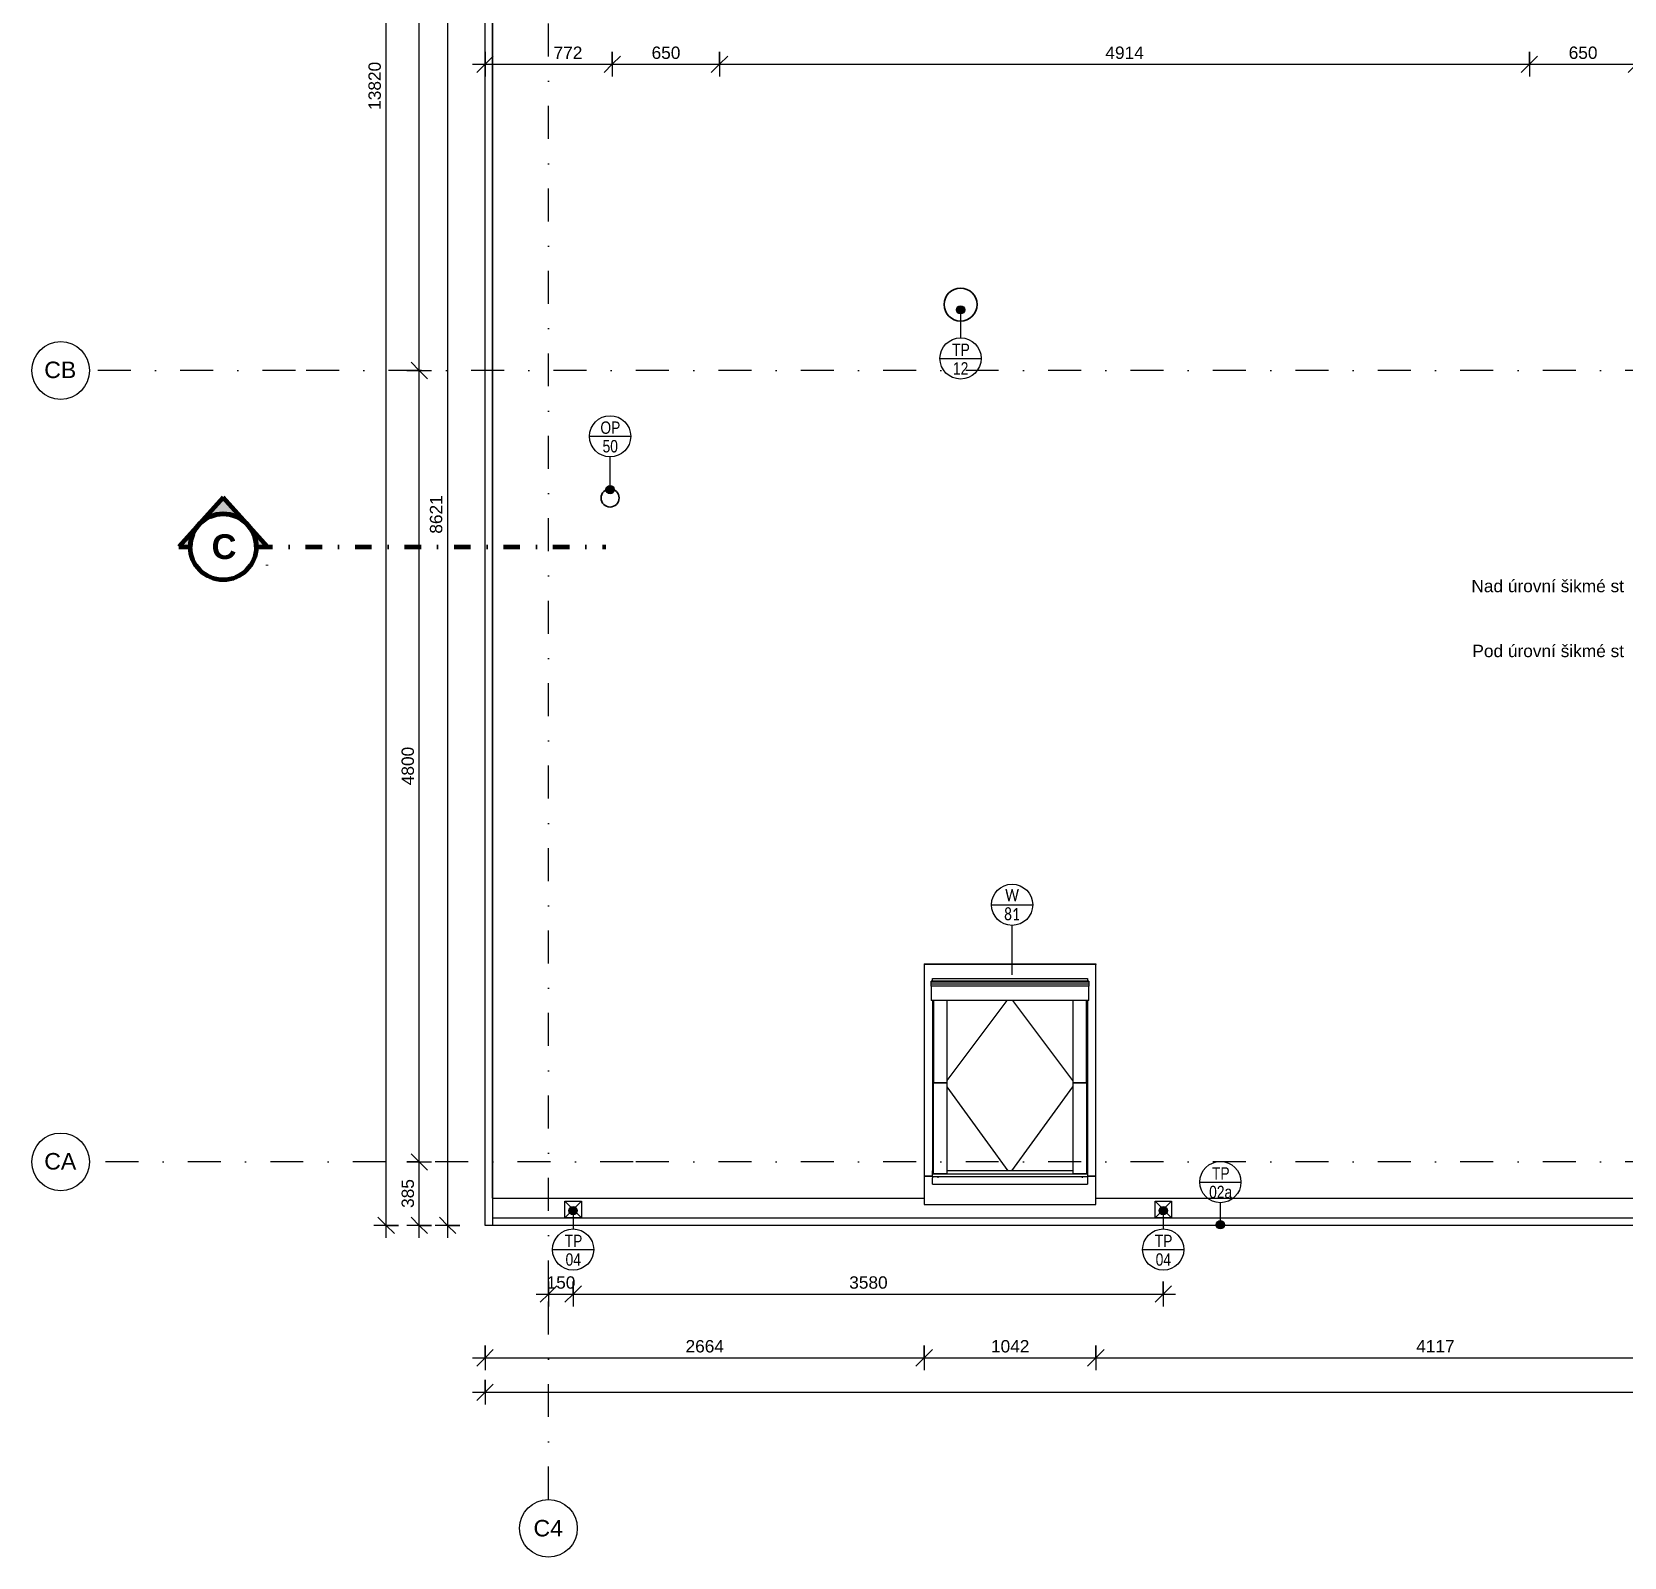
# Model space of a CAD drawing. Header units: millimetres. Extents: x -48069 to -12248, y -7799 to 11464.
# Drawn here: x -48069 to -38409, y -7799 to 1452 of the extents above; entities that cross this region are included whole.
import ezdxf

# ---------------------------------------------------------------- set-up
doc = ezdxf.new("R2010")
doc.units = ezdxf.units.MM
for name, pattern in [('HA_DashDot_10mm-S3mm', [500, 200, -150, 0, -150]), ('HA_DashDot_4mm-S1mm', [200, 100, -50, 0, -50]), ('HA_DashDot_6mm-S2mm', [300, 100, -100, 0, -100])]:
    doc.linetypes.add(name, pattern=pattern)
for name, color, linetype, lineweight in [('A-____-____-DIMS', 9, 'Continuous', 5), ('A-____-____-DIMS-50', 9, 'Continuous', 5), ('A-DETL-____-OTLN', 9, 'Continuous', 25), ('A-GENM-____-IDEN', 9, 'Continuous', 9), ('A-GLAZ-____-IDEN', 9, 'Continuous', 9), ('A-GLAZ-____-OTLN', 9, 'Continuous', 5), ('A-ROOF-____-OTLN', 9, 'Continuous', 9), ('A-WALL-____-OTLN', 9, 'Continuous', 9), ('G-____-____-SYMB', 9, 'HA_DashDot_4mm-S1mm', 9), ('G-____-____-TEXT', 9, 'Continuous', 5), ('M-HVAC-DUCT-OTLN', 9, 'Continuous', 9), ('S-GRID-____-IDEN', 9, 'Continuous', 9), ('S-GRID-____-OTLN', 9, 'Continuous', 5)]:
    doc.layers.add(name, color=color, linetype=linetype, lineweight=lineweight)
doc.styles.add('Arial', font='arial.ttf', dxfattribs={"height": 100})
doc.styles.add('Arial_1', font='arial.ttf', dxfattribs={"height": 75})
doc.styles.add('Arial_3', font='arial.ttf', dxfattribs={"height": 50})
doc.styles.add('Arial_4', font='arial.ttf', dxfattribs={"width": 0.8, "height": 75})
doc.styles.add('Arial_B', font='arialbd.ttf', dxfattribs={"height": 150})
doc.styles.add('Calibri', font='calibri.ttf', dxfattribs={"width": 0.8, "height": 75})
doc.dimstyles.new('Inner_Dimensions', dxfattribs={"dimscale": 304.8, "dimtxt": 76.519455, "dimasz": 0.328084, "dimexe": 0.246063, "dimexo": 0.0625, "dimgap": 0.032808, "dimtad": 1, "dimdec": 0, "dimzin": 0, "dimdsep": 46, "dimtxsty": 'Arial_1', "dimblk1": 'OBLIQUE', "dimblk2": 'OBLIQUE', "dimsah": 1, "dimcen": 0.09, "dimdle": 0.246063, "dimazin": 0, "dimtfac": 1, "dimtdec": 4, "dimtix": 1, "dimtmove": 0, "dimatfit": 3, "dimfxl": 0.246063, "dimfxlon": 1, "dimtvp": 1, "dimtolj": 1, "dimtzin": 0, "dimlwd": 9, "dimlwe": 9, "dimarcsym": 2})
doc.dimstyles.new('Inner_Dimensions_1', dxfattribs={"dimscale": 304.8, "dimtxt": 76.519455, "dimasz": 0.328084, "dimexe": 0.246063, "dimexo": 0.0625, "dimgap": 0.032808, "dimtad": 1, "dimdec": 0, "dimzin": 0, "dimdsep": 46, "dimtxsty": 'Arial_1', "dimblk1": 'OBLIQUE', "dimblk2": 'OBLIQUE', "dimsah": 1, "dimcen": 0.09, "dimdle": 0.246063, "dimazin": 0, "dimtfac": 1, "dimtdec": 4, "dimtix": 1, "dimtmove": 2, "dimatfit": 3, "dimfxl": 0.246063, "dimfxlon": 1, "dimtvp": 1, "dimtolj": 1, "dimtzin": 0, "dimlwd": 9, "dimlwe": 9, "dimarcsym": 2})

# ---------------------------------------------------------------- blocks, each defined once
blk = doc.blocks.new('Roof-Windows_VELUX_GLL_1061 - PK08-1785849-DPS_STŘECHA-C')
at = {"layer": 'A-GLAZ-____-OTLN'}
for p, q in [((-42655.9, -4201.1), (-41613.9, -4201.1)), ((-42655.9, -4201.1), (-42655.9, -4203.7)), ((-41613.9, -4203.7), (-42655.9, -4203.7)), ((-42655.9, -4203.7), (-42655.9, -5487.7)), ((-41613.9, -4201.1), (-41613.9, -4203.7)), ((-41613.9, -5487.7), (-41613.9, -4203.7)), ((-42614, -4311.6), (-42614, -4304.6)), ((-41655.8, -4304.6), (-42614, -4304.6)), ((-42614, -4323.7), (-42614, -4311.6)), ((-41655.8, -4311.6), (-42614, -4311.6)), ((-42614, -4336.8), (-42614, -4323.7)), ((-41655.8, -4323.7), (-42614, -4323.7)), ((-41655.8, -4336.8), (-42614, -4336.8)), ((-42614, -4336.8), (-42614, -4423.1)), ((-42605.9, -4289.4), (-41663.9, -4289.4)), ((-42605.9, -4304.6), (-42605.9, -4289.4)), ((-41663.9, -4289.4), (-41663.9, -4304.6)), ((-41655.8, -4304.6), (-41655.8, -4311.6)), ((-41655.8, -4311.6), (-41655.8, -4323.7)), ((-41655.8, -4323.7), (-41655.8, -4336.8)), ((-41655.8, -4423.1), (-41655.8, -4336.8)), ((-41655.8, -4423.1), (-42614, -4423.1)), ((-42605.9, -4423.1), (-42605.9, -5455.1)), ((-42599.6, -4423.1), (-42599.6, -4922.4)), ((-42516.3, -4908.7), (-42152.8, -4423.1)), ((-42516.3, -4922.4), (-42516.3, -4423.1)), ((-41753.5, -4908.7), (-42117.1, -4423.1)), ((-41753.5, -4423.1), (-41753.5, -4922.4)), ((-41670.3, -4922.4), (-41670.3, -4423.1)), ((-41663.9, -4423.1), (-41663.9, -5455.1)), ((-42599.6, -4922.4), (-42516.3, -4922.4)), ((-42599.6, -5474), (-42599.6, -4922.4)), ((-42516.3, -4922.4), (-42599.6, -4922.4)), ((-42516.3, -5474), (-42516.3, -4922.4)), ((-41753.5, -4922.4), (-41670.3, -4922.4)), ((-41753.5, -4922.4), (-41753.5, -5474)), ((-41670.3, -4922.4), (-41753.5, -4922.4)), ((-41670.3, -4922.4), (-41670.3, -5474)), ((-42146.7, -5455.1), (-42516.3, -4947)), ((-42123.1, -5455.1), (-41753.6, -4947)), ((-42655.9, -5487.7), (-42605.9, -5487.7)), ((-42605.9, -5487.7), (-42655.9, -5487.7)), ((-42655.9, -5487.7), (-42655.9, -5659.2)), ((-42605.9, -5468.9), (-42605.9, -5455.1)), ((-42599.6, -5455.1), (-42605.9, -5455.1)), ((-42605.9, -5476.7), (-42605.9, -5468.9)), ((-42605.9, -5491.9), (-42605.9, -5476.7)), ((-41663.9, -5476.7), (-42605.9, -5476.7)), ((-41663.9, -5491.9), (-42605.9, -5491.9)), ((-42605.9, -5491.9), (-42605.9, -5498.7)), ((-42605.9, -5536.8), (-42605.9, -5498.8)), ((-42516.3, -5474), (-42599.6, -5474)), ((-42572.9, -5491.9), (-42572.9, -5498.7)), ((-41753.5, -5455.1), (-42516.3, -5455.1)), ((-41670.3, -5474), (-41753.5, -5474)), ((-41696.9, -5491.9), (-41696.9, -5498.7)), ((-41663.9, -5455.1), (-41670.3, -5455.1)), ((-41663.9, -5455.1), (-41663.9, -5468.9)), ((-41663.9, -5468.9), (-41663.9, -5476.7)), ((-41663.9, -5476.7), (-41663.9, -5491.9)), ((-41663.9, -5487.7), (-41613.9, -5487.7)), ((-41613.9, -5487.7), (-41663.9, -5487.7)), ((-41663.9, -5491.9), (-41663.9, -5498.7)), ((-41663.9, -5498.8), (-41663.9, -5536.8)), ((-41613.9, -5659.2), (-41613.9, -5487.7)), ((-42605.9, -5537.6), (-42605.9, -5536.8)), ((-42605.9, -5537.6), (-41663.9, -5537.6)), ((-41663.9, -5536.8), (-41663.9, -5537.6)), ((-42655.9, -5659.2), (-41613.9, -5659.2))]:
    blk.add_line(p, q, dxfattribs=at)
blk = doc.blocks.new('Grid - Radius 3_5mm-353793-DPS_STŘECHA-C')
at = {"layer": 'S-GRID-____-IDEN'}
blk.add_circle((0, 0), 3.5, dxfattribs=at)
blk = doc.blocks.new('Section - With Sheet Number-366786-DPS_STŘECHA-C')
at = {"layer": 'G-____-____-SYMB', "linetype": 'Continuous', "lineweight": 5}
h = blk.add_hatch(color=256, dxfattribs=at)
edge = h.paths.add_edge_path()
edge.add_line((1.37, 0), (0, 0))
edge.add_arc((-4, 0), 4, 0, 180)
edge.add_line((-8, 0), (-9.37, 0))
edge.add_line((-9.37, 0), (-4, 6))
edge.add_line((-4, 6), (1.37, 0))
at = {"layer": 'G-____-____-SYMB', "linetype": 'Continuous', "lineweight": 100}
for p, q in [((-4, 6), (-9.37, 0)), ((1.37, 0), (-4, 6)), ((-9.37, 0), (-8, 0)), ((0, 0), (1.37, 0))]:
    blk.add_line(p, q, dxfattribs=at)
blk.add_circle((-4, 0), 4, dxfattribs=at)
blk.add_arc((-4, 0), 4, 0, 180, dxfattribs=at)
blk = doc.blocks.new('HA_TAG_GM_Products - Generic-588599-DPS_STŘECHA-C')
at = {"layer": 'A-GENM-____-IDEN'}
blk.add_line((-2.5, 0), (2.5, 0), dxfattribs=at)
blk.add_circle((0, 0), 2.5, dxfattribs=at)
blk = doc.blocks.new('DIMBLOCK1-DPS_STŘECHA-C')
at = {"layer": 'A-____-____-DIMS-50', "lineweight": 9}
for p, q in [((-45319.9, -6514.7), (-45319.9, -6664.7)), ((-45319.9, -6589.7), (-45319.9, -6514.7)), ((-45319.9, -6589.7), (-45269.9, -6539.7)), ((-42655.9, -6514.7), (-42655.9, -6664.7)), ((-42655.9, -6589.7), (-42655.9, -6514.7)), ((-42655.9, -6589.7), (-42605.9, -6539.7)), ((-45394.9, -6589.7), (-42655.9, -6589.7)), ((-45319.9, -6589.7), (-45369.9, -6639.7)), ((-42655.9, -6589.7), (-42705.9, -6639.7))]:
    blk.add_line(p, q, dxfattribs=at)
at = {"layer": 'A-____-____-DIMS-50', "color": 0, "lineweight": 9, "insert": (-44103.3, -6482.3), "char_height": 75, "width": 276.883, "attachment_point": 1, "line_spacing_factor": 0.941778, "style": 'Arial_1'}
blk.add_mtext('2664', dxfattribs=at)
blk = doc.blocks.new('_Oblique')
at = {"color": 0, "linetype": 'ByBlock', "lineweight": -2}
blk.add_line((-0.5, -0.5), (0.5, 0.5), dxfattribs=at)
blk = doc.blocks.new('DIMBLOCK2-DPS_STŘECHA-C')
at = {"layer": 'A-____-____-DIMS-50', "lineweight": 9}
for p, q in [((-42655.9, -6514.7), (-42655.9, -6664.7)), ((-42655.9, -6589.7), (-42655.9, -6514.7)), ((-42655.9, -6589.7), (-42605.9, -6539.7)), ((-41613.9, -6514.7), (-41613.9, -6664.7)), ((-41613.9, -6589.7), (-41613.9, -6514.7)), ((-41613.9, -6589.7), (-41563.9, -6539.7)), ((-42655.9, -6589.7), (-42705.9, -6639.7)), ((-42655.9, -6589.7), (-41613.9, -6589.7)), ((-41613.9, -6589.7), (-41663.9, -6639.7))]:
    blk.add_line(p, q, dxfattribs=at)
at = {"layer": 'A-____-____-DIMS-50', "color": 0, "lineweight": 9, "insert": (-42250.3, -6482.3), "char_height": 75, "width": 276.883, "attachment_point": 1, "line_spacing_factor": 0.941778, "style": 'Arial_1'}
blk.add_mtext('1042', dxfattribs=at)
blk = doc.blocks.new('DIMBLOCK3-DPS_STŘECHA-C')
at = {"layer": 'A-____-____-DIMS-50', "lineweight": 9}
for p, q in [((-41613.9, -6514.7), (-41613.9, -6664.7)), ((-41613.9, -6589.7), (-41613.9, -6514.7)), ((-41613.9, -6589.7), (-41563.9, -6539.7)), ((-37496.6, -6514.7), (-37496.6, -6664.7)), ((-37496.6, -6589.7), (-37496.6, -6514.7)), ((-37496.6, -6589.7), (-37446.6, -6539.7)), ((-41613.9, -6589.7), (-41663.9, -6639.7)), ((-41613.9, -6589.7), (-37496.6, -6589.7)), ((-37496.6, -6589.7), (-37546.6, -6639.7))]:
    blk.add_line(p, q, dxfattribs=at)
at = {"layer": 'A-____-____-DIMS-50', "color": 0, "lineweight": 9, "insert": (-39670.6, -6482.3), "char_height": 75, "width": 276.883, "attachment_point": 1, "line_spacing_factor": 0.941778, "style": 'Arial_1'}
blk.add_mtext('4117', dxfattribs=at)
blk = doc.blocks.new('DIMBLOCK13-DPS_STŘECHA-C')
at = {"layer": 'A-____-____-DIMS-50', "lineweight": 9}
for p, q in [((-45319.9, -6723.8), (-45319.9, -6873.8)), ((-45319.9, -6798.8), (-45319.9, -6723.8)), ((-45319.9, -6798.8), (-45269.9, -6748.8)), ((-22949.9, -6723.8), (-22949.9, -6873.8)), ((-22949.9, -6798.8), (-22949.9, -6723.8)), ((-22949.9, -6798.8), (-22899.9, -6748.8)), ((-45394.9, -6798.8), (-22874.9, -6798.8)), ((-45319.9, -6798.8), (-45369.9, -6848.8)), ((-22949.9, -6798.8), (-22999.9, -6848.8))]:
    blk.add_line(p, q, dxfattribs=at)
at = {"layer": 'A-____-____-DIMS-50', "color": 0, "lineweight": 9, "insert": (-34279.1, -6691.4), "char_height": 75, "width": 346.103, "attachment_point": 1, "line_spacing_factor": 0.941778, "style": 'Arial_1'}
blk.add_mtext('22370', dxfattribs=at)
blk = doc.blocks.new('DIMBLOCK14-DPS_STŘECHA-C')
at = {"layer": 'A-____-____-DIMS-50', "lineweight": 9}
for p, q in [((-45319.9, 1330.6), (-45319.9, 1180.6)), ((-45319.9, 1255.6), (-45319.9, 1330.6)), ((-45319.9, 1255.6), (-45269.9, 1305.6)), ((-44547.7, 1330.6), (-44547.7, 1180.6)), ((-44547.7, 1255.6), (-44547.7, 1330.6)), ((-44547.7, 1255.6), (-44497.7, 1305.6)), ((-45394.9, 1255.6), (-44547.7, 1255.6)), ((-45319.9, 1255.6), (-45369.9, 1205.6)), ((-44547.7, 1255.6), (-44597.7, 1205.6))]:
    blk.add_line(p, q, dxfattribs=at)
at = {"layer": 'A-____-____-DIMS-50', "color": 0, "lineweight": 9, "insert": (-44903.9, 1363), "char_height": 75, "width": 207.662, "attachment_point": 1, "line_spacing_factor": 0.941778, "style": 'Arial_1'}
blk.add_mtext('772', dxfattribs=at)
blk = doc.blocks.new('DIMBLOCK15-DPS_STŘECHA-C')
at = {"layer": 'A-____-____-DIMS-50', "lineweight": 9}
for p, q in [((-44547.7, 1330.6), (-44547.7, 1180.6)), ((-44547.7, 1255.6), (-44547.7, 1330.6)), ((-44547.7, 1255.6), (-44497.7, 1305.6)), ((-43897.7, 1330.6), (-43897.7, 1180.6)), ((-43897.7, 1255.6), (-43897.7, 1330.6)), ((-43897.7, 1255.6), (-43847.7, 1305.6)), ((-44547.7, 1255.6), (-44597.7, 1205.6)), ((-44547.7, 1255.6), (-43897.7, 1255.6)), ((-43897.7, 1255.6), (-43947.7, 1205.6))]:
    blk.add_line(p, q, dxfattribs=at)
at = {"layer": 'A-____-____-DIMS-50', "color": 0, "lineweight": 9, "insert": (-44309.3, 1363), "char_height": 75, "width": 207.662, "attachment_point": 1, "line_spacing_factor": 0.941778, "style": 'Arial_1'}
blk.add_mtext('650', dxfattribs=at)
blk = doc.blocks.new('DIMBLOCK16-DPS_STŘECHA-C')
at = {"layer": 'A-____-____-DIMS-50', "lineweight": 9}
for p, q in [((-43897.7, 1330.6), (-43897.7, 1180.6)), ((-43897.7, 1255.6), (-43897.7, 1330.6)), ((-43897.7, 1255.6), (-43847.7, 1305.6)), ((-38984, 1330.6), (-38984, 1180.6)), ((-38984, 1255.6), (-38984, 1330.6)), ((-38984, 1255.6), (-38934, 1305.6)), ((-43897.7, 1255.6), (-43947.7, 1205.6)), ((-43897.7, 1255.6), (-38984, 1255.6)), ((-38984, 1255.6), (-39034, 1205.6))]:
    blk.add_line(p, q, dxfattribs=at)
at = {"layer": 'A-____-____-DIMS-50', "color": 0, "lineweight": 9, "insert": (-41556.2, 1363), "char_height": 75, "width": 276.883, "attachment_point": 1, "line_spacing_factor": 0.941778, "style": 'Arial_1'}
blk.add_mtext('4914', dxfattribs=at)
blk = doc.blocks.new('DIMBLOCK17-DPS_STŘECHA-C')
at = {"layer": 'A-____-____-DIMS-50', "lineweight": 9}
for p, q in [((-38984, 1330.6), (-38984, 1180.6)), ((-38984, 1255.6), (-38984, 1330.6)), ((-38984, 1255.6), (-38934, 1305.6)), ((-38334, 1330.6), (-38334, 1180.6)), ((-38334, 1255.6), (-38334, 1330.6)), ((-38334, 1255.6), (-38284, 1305.6)), ((-38984, 1255.6), (-39034, 1205.6)), ((-38984, 1255.6), (-38334, 1255.6)), ((-38334, 1255.6), (-38384, 1205.6))]:
    blk.add_line(p, q, dxfattribs=at)
at = {"layer": 'A-____-____-DIMS-50', "color": 0, "lineweight": 9, "insert": (-38745.5, 1363), "char_height": 75, "width": 207.662, "attachment_point": 1, "line_spacing_factor": 0.941778, "style": 'Arial_1'}
blk.add_mtext('650', dxfattribs=at)
blk = doc.blocks.new('HA_TAG_WD - Type Mark-1521999-DPS_STŘECHA-C')
at = {"layer": 'A-GLAZ-____-IDEN'}
blk.add_line((-2.5, 0), (2.5, 0), dxfattribs=at)
blk.add_circle((0, 0), 2.5, dxfattribs=at)
blk = doc.blocks.new('DIMBLOCK41-DPS_STŘECHA-C')
at = {"layer": 'A-____-____-DIMS-50', "lineweight": 9}
for p, q in [((-45471.9, 2834.4), (-45621.9, 2834.4)), ((-45546.9, 2834.4), (-45596.9, 2884.4)), ((-45546.9, 2834.4), (-45546.9, -5861.8)), ((-45546.9, 2834.4), (-45496.9, 2784.4)), ((-45546.9, 2834.4), (-45471.9, 2834.4)), ((-45471.9, -5786.8), (-45621.9, -5786.8)), ((-45546.9, -5786.8), (-45596.9, -5736.8)), ((-45546.9, -5786.8), (-45496.9, -5836.8)), ((-45546.9, -5786.8), (-45471.9, -5786.8))]:
    blk.add_line(p, q, dxfattribs=at)
at = {"layer": 'A-____-____-DIMS-50', "color": 0, "lineweight": 9, "insert": (-45654.3, -1591.6), "char_height": 75, "width": 276.883, "attachment_point": 1, "rotation": 90, "line_spacing_factor": 0.941778, "style": 'Arial_1'}
blk.add_mtext('8621', dxfattribs=at)
blk = doc.blocks.new('DIMBLOCK42-DPS_STŘECHA-C')
at = {"layer": 'A-____-____-DIMS-50', "lineweight": 9}
for p, q in [((-45844.6, 8033.2), (-45994.6, 8033.2)), ((-45919.6, 8033.2), (-45969.6, 8083.2)), ((-45919.6, -5861.8), (-45919.6, 8108.2)), ((-45919.6, 8033.2), (-45869.6, 7983.2)), ((-45919.6, 8033.2), (-45844.6, 8033.2)), ((-45844.6, -5786.8), (-45994.6, -5786.8)), ((-45919.6, -5786.8), (-45969.6, -5736.8)), ((-45919.6, -5786.8), (-45869.6, -5836.8)), ((-45919.6, -5786.8), (-45844.6, -5786.8))]:
    blk.add_line(p, q, dxfattribs=at)
at = {"layer": 'A-____-____-DIMS-50', "color": 0, "lineweight": 9, "insert": (-46027, 979), "char_height": 75, "width": 346.103, "attachment_point": 1, "rotation": 90, "line_spacing_factor": 0.941778, "style": 'Arial_1'}
blk.add_mtext('13820', dxfattribs=at)
blk = doc.blocks.new('DIMBLOCK43-DPS_STŘECHA-C')
at = {"layer": 'A-____-____-DIMS-50', "lineweight": 9}
for p, q in [((-45793.8, -5401.8), (-45643.8, -5401.8)), ((-45718.8, -5401.8), (-45793.8, -5401.8)), ((-45718.8, -5401.8), (-45768.8, -5351.8)), ((-45718.8, -5861.8), (-45718.8, -5401.8)), ((-45718.8, -5401.8), (-45668.8, -5451.8)), ((-45643.8, -5786.8), (-45793.8, -5786.8)), ((-45718.8, -5786.8), (-45768.8, -5736.8)), ((-45718.8, -5786.8), (-45668.8, -5836.8)), ((-45718.8, -5786.8), (-45643.8, -5786.8))]:
    blk.add_line(p, q, dxfattribs=at)
at = {"layer": 'A-____-____-DIMS-50', "color": 0, "lineweight": 9, "insert": (-45826.1, -5680.8), "char_height": 75, "width": 207.662, "attachment_point": 1, "rotation": 90, "line_spacing_factor": 0.941778, "style": 'Arial_1'}
blk.add_mtext('385', dxfattribs=at)
blk = doc.blocks.new('DIMBLOCK44-DPS_STŘECHA-C')
at = {"layer": 'A-____-____-DIMS-50', "lineweight": 9}
for p, q in [((-45718.8, -601.8), (-45768.8, -551.8)), ((-45793.8, -601.8), (-45643.8, -601.8)), ((-45718.8, -601.8), (-45793.8, -601.8)), ((-45718.8, -5401.8), (-45718.8, -601.8)), ((-45718.8, -601.8), (-45668.8, -651.8)), ((-45793.8, -5401.8), (-45643.8, -5401.8)), ((-45718.8, -5401.8), (-45793.8, -5401.8)), ((-45718.8, -5401.8), (-45768.8, -5351.8)), ((-45718.8, -5401.8), (-45668.8, -5451.8))]:
    blk.add_line(p, q, dxfattribs=at)
at = {"layer": 'A-____-____-DIMS-50', "color": 0, "lineweight": 9, "insert": (-45826.1, -3117.2), "char_height": 75, "width": 276.883, "attachment_point": 1, "rotation": 90, "line_spacing_factor": 0.941778, "style": 'Arial_1'}
blk.add_mtext('4800', dxfattribs=at)
blk = doc.blocks.new('DIMBLOCK45-DPS_STŘECHA-C')
at = {"layer": 'A-____-____-DIMS-50', "lineweight": 9}
for p, q in [((-45718.8, 6248.2), (-45768.8, 6298.2)), ((-45793.8, 6248.2), (-45643.8, 6248.2)), ((-45718.8, 6248.2), (-45793.8, 6248.2)), ((-45718.8, -601.8), (-45718.8, 6248.2)), ((-45718.8, 6248.2), (-45668.8, 6198.2)), ((-45718.8, -601.8), (-45768.8, -551.8)), ((-45793.8, -601.8), (-45643.8, -601.8)), ((-45718.8, -601.8), (-45793.8, -601.8)), ((-45718.8, -601.8), (-45668.8, -651.8))]:
    blk.add_line(p, q, dxfattribs=at)
at = {"layer": 'A-____-____-DIMS-50', "color": 0, "lineweight": 9, "insert": (-45826.1, 2707.8), "char_height": 75, "width": 276.883, "attachment_point": 1, "rotation": 90, "line_spacing_factor": 0.941778, "style": 'Arial_1'}
blk.add_mtext('6850', dxfattribs=at)
blk = doc.blocks.new('DIMBLOCK53-DPS_STŘECHA-C')
at = {"layer": 'A-____-____-DIMS-50', "lineweight": 9}
for p, q in [((-44934.9, -6128.1), (-44934.9, -6278.1)), ((-44934.9, -6203.1), (-44934.9, -6128.1)), ((-44934.9, -6203.1), (-44884.9, -6153.1)), ((-44784.9, -6128.1), (-44784.9, -6278.1)), ((-44784.9, -6203.1), (-44784.9, -6128.1)), ((-44784.9, -6203.1), (-44734.9, -6153.1)), ((-45009.9, -6203.1), (-44784.9, -6203.1)), ((-44934.9, -6203.1), (-44984.9, -6253.1)), ((-44784.9, -6203.1), (-44834.9, -6253.1))]:
    blk.add_line(p, q, dxfattribs=at)
at = {"layer": 'A-____-____-DIMS-50', "color": 0, "lineweight": 9, "insert": (-44946.4, -6095.7), "char_height": 75, "width": 207.662, "attachment_point": 1, "line_spacing_factor": 0.941778, "style": 'Arial_1'}
blk.add_mtext('150', dxfattribs=at)
blk = doc.blocks.new('DIMBLOCK54-DPS_STŘECHA-C')
at = {"layer": 'A-____-____-DIMS-50', "lineweight": 9}
for p, q in [((-44784.9, -6128.1), (-44784.9, -6278.1)), ((-44784.9, -6203.1), (-44784.9, -6128.1)), ((-44784.9, -6203.1), (-44734.9, -6153.1)), ((-41204.9, -6128.1), (-41204.9, -6278.1)), ((-41204.9, -6203.1), (-41204.9, -6128.1)), ((-41204.9, -6203.1), (-41154.9, -6153.1)), ((-44784.9, -6203.1), (-44834.9, -6253.1)), ((-44784.9, -6203.1), (-41129.9, -6203.1)), ((-41204.9, -6203.1), (-41254.9, -6253.1))]:
    blk.add_line(p, q, dxfattribs=at)
at = {"layer": 'A-____-____-DIMS-50', "color": 0, "lineweight": 9, "insert": (-43110.3, -6095.7), "char_height": 75, "width": 276.883, "attachment_point": 1, "line_spacing_factor": 0.941778, "style": 'Arial_1'}
blk.add_mtext('3580', dxfattribs=at)

msp = doc.modelspace()

# ---------------------------------------------------------------- hatches: boundary and pattern name
at = {"layer": 'A-GENM-____-IDEN'}
h = msp.add_hatch(color=256, dxfattribs=at)
edge = h.paths.add_edge_path()
edge.add_arc((-42434.9, -233.7), 25, 0, 360)
h = msp.add_hatch(color=256, dxfattribs=at)
edge = h.paths.add_edge_path()
edge.add_arc((-44560.9, -1324.1), 25, 0, 360)
h = msp.add_hatch(color=256, dxfattribs=at)
edge = h.paths.add_edge_path()
edge.add_arc((-44785.4, -5697.4), 25, 0, 360)
h = msp.add_hatch(color=256, dxfattribs=at)
edge = h.paths.add_edge_path()
edge.add_arc((-41205.4, -5697.4), 25, 0, 360)
h = msp.add_hatch(color=256, dxfattribs=at)
edge = h.paths.add_edge_path()
edge.add_arc((-40858.6, -5783), 25, 0, 360)

# ---------------------------------------------------------------- linework, layer by layer
at = {"layer": 'A-DETL-____-OTLN'}
for centre, radius in [((-42434.9, -201.8), 100), ((-44560.9, -1374.8), 55)]:
    msp.add_circle(centre, radius, dxfattribs=at)
at = {"layer": 'A-GENM-____-IDEN'}
for p, q in [((-42434.9, -233.7), (-42434.9, -403.8)), ((-44560.9, -1324.1), (-44560.9, -1126)), ((-44785.4, -5697.4), (-44785.4, -5808.5)), ((-41205.4, -5697.4), (-41205.4, -5808.5)), ((-40858.6, -5783), (-40858.6, -5649.1))]:
    msp.add_line(p, q, dxfattribs=at)
for centre in [(-42434.9, -233.7), (-44560.9, -1324.1), (-44785.4, -5697.4), (-41205.4, -5697.4), (-40858.6, -5783)]:
    msp.add_circle(centre, 25, dxfattribs=at)
at = {"layer": 'A-GLAZ-____-IDEN'}
msp.add_line((-42122, -4267.1), (-42122, -3969.5), dxfattribs=at)
at = {"layer": 'A-ROOF-____-OTLN'}
for p, q in [((-45274.9, -5621.8), (-45274.9, 6583)), ((-45274.9, -5621.8), (-42655.9, -5621.8)), ((-41613.9, -5621.8), (-37541.6, -5621.8))]:
    msp.add_line(p, q, dxfattribs=at)
at = {"layer": 'A-WALL-____-OTLN'}
for p, q in [((-45319.9, -5786.8), (-45319.9, 8033.2)), ((-45274.9, 7988.2), (-45274.9, -5786.8)), ((-22949.9, -5786.8), (-45319.9, -5786.8)), ((-45274.9, -5741.8), (-37541.6, -5741.8))]:
    msp.add_line(p, q, dxfattribs=at)
at = {"layer": 'G-____-____-SYMB', "linetype": 'HA_DashDot_6mm-S2mm', "lineweight": 100}
msp.add_line((-46708.1, -1671.8), (-44586.7, -1671.8), dxfattribs=at)
at = {"layer": 'M-HVAC-DUCT-OTLN', "lineweight": 5}
for p, q in [((-44734.9, -5740.1), (-44834.9, -5640.1)), ((-44734.9, -5640.1), (-44834.9, -5740.1)), ((-44834.9, -5640.1), (-44734.9, -5640.1)), ((-44834.9, -5740.1), (-44834.9, -5640.1)), ((-44734.9, -5640.1), (-44734.9, -5740.1)), ((-41154.9, -5740.1), (-41254.9, -5640.1)), ((-41154.9, -5640.1), (-41254.9, -5740.1)), ((-41254.9, -5640.1), (-41154.9, -5640.1)), ((-41254.9, -5740.1), (-41254.9, -5640.1)), ((-41154.9, -5640.1), (-41154.9, -5740.1)), ((-44734.9, -5740.1), (-44834.9, -5740.1)), ((-41154.9, -5740.1), (-41254.9, -5740.1))]:
    msp.add_line(p, q, dxfattribs=at)
at = {"layer": 'S-GRID-____-OTLN', "linetype": 'HA_DashDot_10mm-S3mm', "lineweight": 9}
for p, q in [((-44934.9, -6198.9), (-44934.9, 9864.3)), ((-46469.1, -601.8), (-47719.1, -601.8)), ((-22199.7, -601.8), (-46469.1, -601.8)), ((-44421.8, -5401.8), (-47719.1, -5401.8)), ((-22199.7, -5401.8), (-44421.8, -5401.8)), ((-44934.9, -7448.9), (-44934.9, -6198.9))]:
    msp.add_line(p, q, dxfattribs=at)

# ---------------------------------------------------------------- block references
at = {"layer": 'A-GENM-____-IDEN', "xscale": 49.99999999999998, "yscale": 49.99999999999998, "zscale": 49.99999999999998}
for p in [(-42434.9, -528.8), (-44560.9, -1001), (-40858.6, -5524.1), (-44785.4, -5933.5), (-41205.4, -5933.5)]:
    msp.add_blockref('HA_TAG_GM_Products - Generic-588599-DPS_STŘECHA-C', p, dxfattribs=at)
at = {"layer": 'A-GLAZ-____-IDEN', "xscale": 49.99999999999998, "yscale": 49.99999999999998, "zscale": 49.99999999999998}
msp.add_blockref('HA_TAG_WD - Type Mark-1521999-DPS_STŘECHA-C', (-42122, -3842.2), dxfattribs=at)
at = {"layer": 'A-GLAZ-____-OTLN'}
msp.add_blockref('Roof-Windows_VELUX_GLL_1061 - PK08-1785849-DPS_STŘECHA-C', (0, 0), dxfattribs=at)
at = {"layer": 'G-____-____-SYMB', "linetype": 'Continuous', "lineweight": 100, "xscale": 49.99999999999998, "yscale": 49.99999999999998, "zscale": 49.99999999999998}
msp.add_blockref('Section - With Sheet Number-366786-DPS_STŘECHA-C', (-46708.1, -1671.8), dxfattribs=at)
at = {"layer": 'S-GRID-____-IDEN', "xscale": 49.99999999999998, "yscale": 49.99999999999998, "zscale": 49.99999999999998, "rotation": 90}
for p in [(-47894.1, -601.8), (-47894.1, -5401.8)]:
    msp.add_blockref('Grid - Radius 3_5mm-353793-DPS_STŘECHA-C', p, dxfattribs=at)
at = {"layer": 'S-GRID-____-IDEN', "xscale": 49.99999999999998, "yscale": 49.99999999999998, "zscale": 49.99999999999998}
msp.add_blockref('Grid - Radius 3_5mm-353793-DPS_STŘECHA-C', (-44934.9, -7623.9), dxfattribs=at)

# ---------------------------------------------------------------- texts
at = {"layer": 'A-GENM-____-IDEN', "lineweight": 5, "char_height": 75, "attachment_point": 1, "style": 'Arial_4'}
for s, insert, width in [('TP', (-42485.9, -438.7), 128.27), ('12', (-42480.7, -551.4), 115.443), ('OP', (-44619.9, -910.9), 147.51), ('50', (-44606.7, -1023.6), 115.443), ('TP', (-40909.6, -5434), 128.27), ('02a', (-40926.8, -5546.7), 169.958), ('TP', (-44836.4, -5843.4), 128.27), ('TP', (-41256.4, -5843.4), 128.27), ('04', (-44831.2, -5956.2), 115.443), ('04', (-41251.2, -5956.2), 115.443)]:
    msp.add_mtext(s, dxfattribs=dict(at, insert=insert, width=width))
at = {"layer": 'A-GLAZ-____-IDEN', "lineweight": 5, "char_height": 75, "attachment_point": 1, "style": 'Calibri'}
for s, insert, width in [('W', (-42163.8, -3747), 105.823), ('81', (-42170.4, -3861.3), 121.856)]:
    msp.add_mtext(s, dxfattribs=dict(at, insert=insert, width=width))
at = {"layer": 'G-____-____-SYMB', "linetype": 'Continuous', "lineweight": 5, "attachment_point": 1}
for s, insert, char_height, width, style in [('\\fArial|b1|i0|c0|p34|;C', (-46978.8, -1595.2), 150, 184.388, 'Arial_B'), ('-', (-46654.6, -1752.2), 50, 28.059, 'Arial_3')]:
    msp.add_mtext(s, dxfattribs=dict(at, insert=insert, char_height=char_height, width=width, style=style))
at = {"layer": 'G-____-____-TEXT', "color": 7, "lineweight": 9, "char_height": 75, "attachment_point": 1, "style": 'Arial_1'}
for s, insert, width in [('Nad úrovní šikmé st', (-39335.8, -1871.5), 1122.362), ('Pod úrovní šikmé st', (-39329.7, -2265.3), 1114.346)]:
    msp.add_mtext(s, dxfattribs=dict(at, insert=insert, width=width))
at = {"layer": 'S-GRID-____-IDEN', "lineweight": 5, "char_height": 100, "attachment_point": 1, "style": 'Arial'}
for s, insert, width in [('CB', (-47993.8, -547.9), 240.506), ('CA', (-47993.8, -5347.9), 240.506), ('C4', (-45025.8, -7573.2), 220.464)]:
    msp.add_mtext(s, dxfattribs=dict(at, insert=insert, width=width))

# ---------------------------------------------------------------- dimensions: what is measured, and where the dimension line sits
at = {"layer": 'A-____-____-DIMS', "lineweight": 9}
for base, p1, p2, override, picture, middle in [((-45919.6, 8033.2), (-45844.6, -5786.8), (-45844.6, 8033.2), {"dimpost": '<>', "dimfxl": 13820}, 'DIMBLOCK42-DPS_STŘECHA-C', (-45967.9, 1123.2)), ((-45718.8, 6248.2), (-45793.8, -601.8), (-45793.8, 6248.2), {"dimpost": '<>', "dimfxl": 6850}, 'DIMBLOCK45-DPS_STŘECHA-C', (-45767.1, 2823.2)), ((-45546.9, -5786.8), (-45471.9, 2834.4), (-45471.9, -5786.8), {"dimpost": '<>', "dimfxl": 8621.209297}, 'DIMBLOCK41-DPS_STŘECHA-C', (-45595.2, -1476.2)), ((-45718.8, -601.8), (-45793.8, -5401.8), (-45793.8, -601.8), {"dimpost": '<>', "dimfxl": 4800}, 'DIMBLOCK44-DPS_STŘECHA-C', (-45767.1, -3001.8)), ((-45718.8, -5401.8), (-45643.8, -5786.8), (-45793.8, -5401.8), {"dimpost": '<>', "dimfxl": 413.188819}, 'DIMBLOCK43-DPS_STŘECHA-C', (-45767.1, -5594.3))]:
    dim = msp.add_linear_dim(base=base, p1=p1, p2=p2, angle=90, dimstyle='Inner_Dimensions', override=override, dxfattribs=at)
    dim.commit()
    dim.dimension.update_dxf_attribs({"geometry": picture, "text_midpoint": middle})
dim = msp.add_linear_dim(base=(-44547.7, 1255.6), p1=(-45319.9, 1330.6), p2=(-44547.7, 1330.6), dimstyle='Inner_Dimensions_1', override={"dimpost": '<>', "dimfxl": 772.167115}, dxfattribs=at)
dim.commit()
dim.dimension.update_dxf_attribs({"geometry": 'DIMBLOCK14-DPS_STŘECHA-C', "text_midpoint": (-44800.1, 1313), "dimtype": 160})
for base, p1, p2, override, picture, middle in [((-43897.7, 1255.6), (-44547.7, 1330.6), (-43897.7, 1330.6), {"dimpost": '<>', "dimfxl": 650}, 'DIMBLOCK15-DPS_STŘECHA-C', (-44222.7, 1303.9)), ((-38984, 1255.6), (-43897.7, 1330.6), (-38984, 1330.6), {"dimpost": '<>', "dimfxl": 4913.755217}, 'DIMBLOCK16-DPS_STŘECHA-C', (-41440.9, 1303.9)), ((-38334, 1255.6), (-38984, 1330.6), (-38334, 1330.6), {"dimpost": '<>', "dimfxl": 650}, 'DIMBLOCK17-DPS_STŘECHA-C', (-38659, 1303.9)), ((-44784.9, -6203.1), (-44934.9, -6128.1), (-44784.9, -6128.1), {"dimpost": '<>', "dimfxl": 150}, 'DIMBLOCK53-DPS_STŘECHA-C', (-44859.9, -6154.8)), ((-41204.9, -6203.1), (-44784.9, -6128.1), (-41204.9, -6128.1), {"dimpost": '<>', "dimfxl": 3580}, 'DIMBLOCK54-DPS_STŘECHA-C', (-42994.9, -6154.8)), ((-42655.9, -6589.7), (-45319.9, -6514.7), (-42655.9, -6514.7), {"dimpost": '<>', "dimfxl": 2663.970805}, 'DIMBLOCK1-DPS_STŘECHA-C', (-43987.9, -6541.4)), ((-41613.9, -6589.7), (-42655.9, -6514.7), (-41613.9, -6514.7), {"dimpost": '<>', "dimfxl": 1042}, 'DIMBLOCK2-DPS_STŘECHA-C', (-42134.9, -6541.4)), ((-37496.6, -6589.7), (-41613.9, -6514.7), (-37496.6, -6514.7), {"dimpost": '<>', "dimfxl": 4117.371893}, 'DIMBLOCK3-DPS_STŘECHA-C', (-39555.2, -6542)), ((-22949.9, -6798.8), (-45319.9, -6723.8), (-22949.9, -6723.8), {"dimpost": '<>', "dimfxl": 22370}, 'DIMBLOCK13-DPS_STŘECHA-C', (-34134.9, -6750.5))]:
    dim = msp.add_linear_dim(base=base, p1=p1, p2=p2, dimstyle='Inner_Dimensions', override=override, dxfattribs=at)
    dim.commit()
    dim.dimension.update_dxf_attribs({"geometry": picture, "text_midpoint": middle})

doc.saveas('drawing.dxf')
